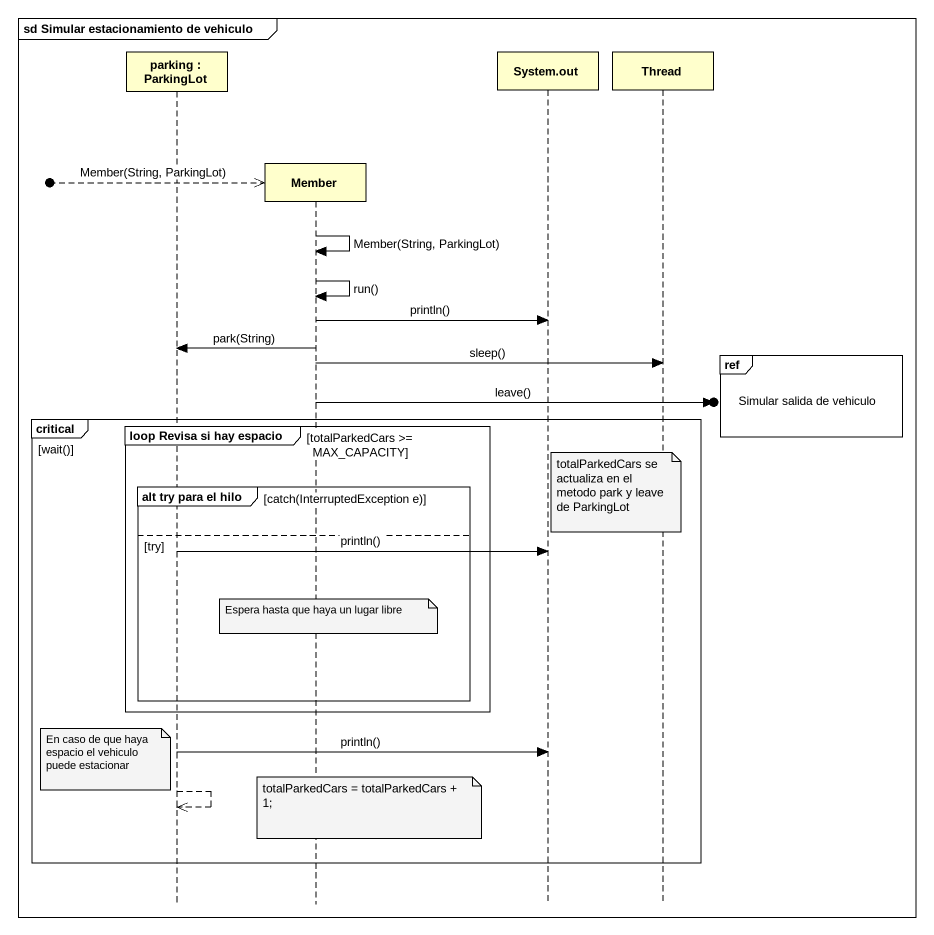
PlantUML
@startuml
mainframe sd Simular estacionamiento de vehiculo
hide footbox
participant "parking : ParkingLot" as parking
participant Member
participant "System.out" as System_out
participant Thread

[o-->> Member : Member(String, ParkingLot)
Member -> Member : Member(String, ParkingLot)
Member -> Member : run()
Member -> System_out : println()
Member -> parking : park(String)
ref over Thread : Simular salida de vehiculo
Member -> Thread : sleep()
Member ->o] : leave()
critical wait()
  group loop Revisa si hay espacio [totalParkedCars >= MAX_CAPACITY]
    group alt try para el hilo [catch(InterruptedException e)]
      note over Thread : totalParkedCars se actualiza en el metodo park y leave de ParkingLot
    else try
      parking -> System_out : println()
      note over Member : Espera hasta que haya un lugar libre
    end
  end
  parking -> System_out : println()
  note left of parking : En caso de que haya espacio el vehiculo puede estacionar
  parking -->> parking
  note over Member : totalParkedCars = totalParkedCars + 1;
end
@enduml
